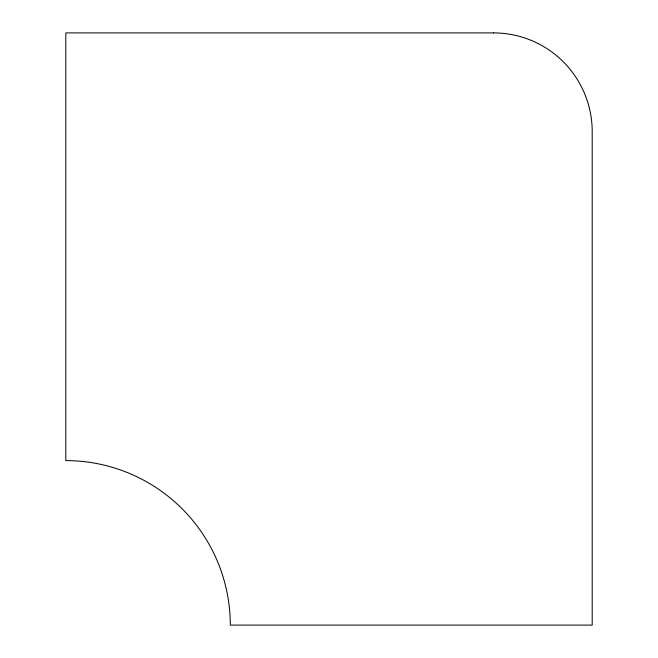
<?xml version="1.0" encoding="UTF-8"?>
<svg xmlns="http://www.w3.org/2000/svg" width="658" height="658" viewBox="0 0 658 658"><rect width="100%" height="100%" fill="white"/><g stroke="black" fill="none" stroke-linecap="round" stroke-linejoin="round"><path stroke-width="0.99" d="M493.5 32.9L65.8 32.9L65.8 460.6A164.5 164.5 0 0 1 230.3 625.1L592.2 625.1L592.2 131.6A98.7 98.7 0 0 0 493.5 32.9"/></g></svg>
